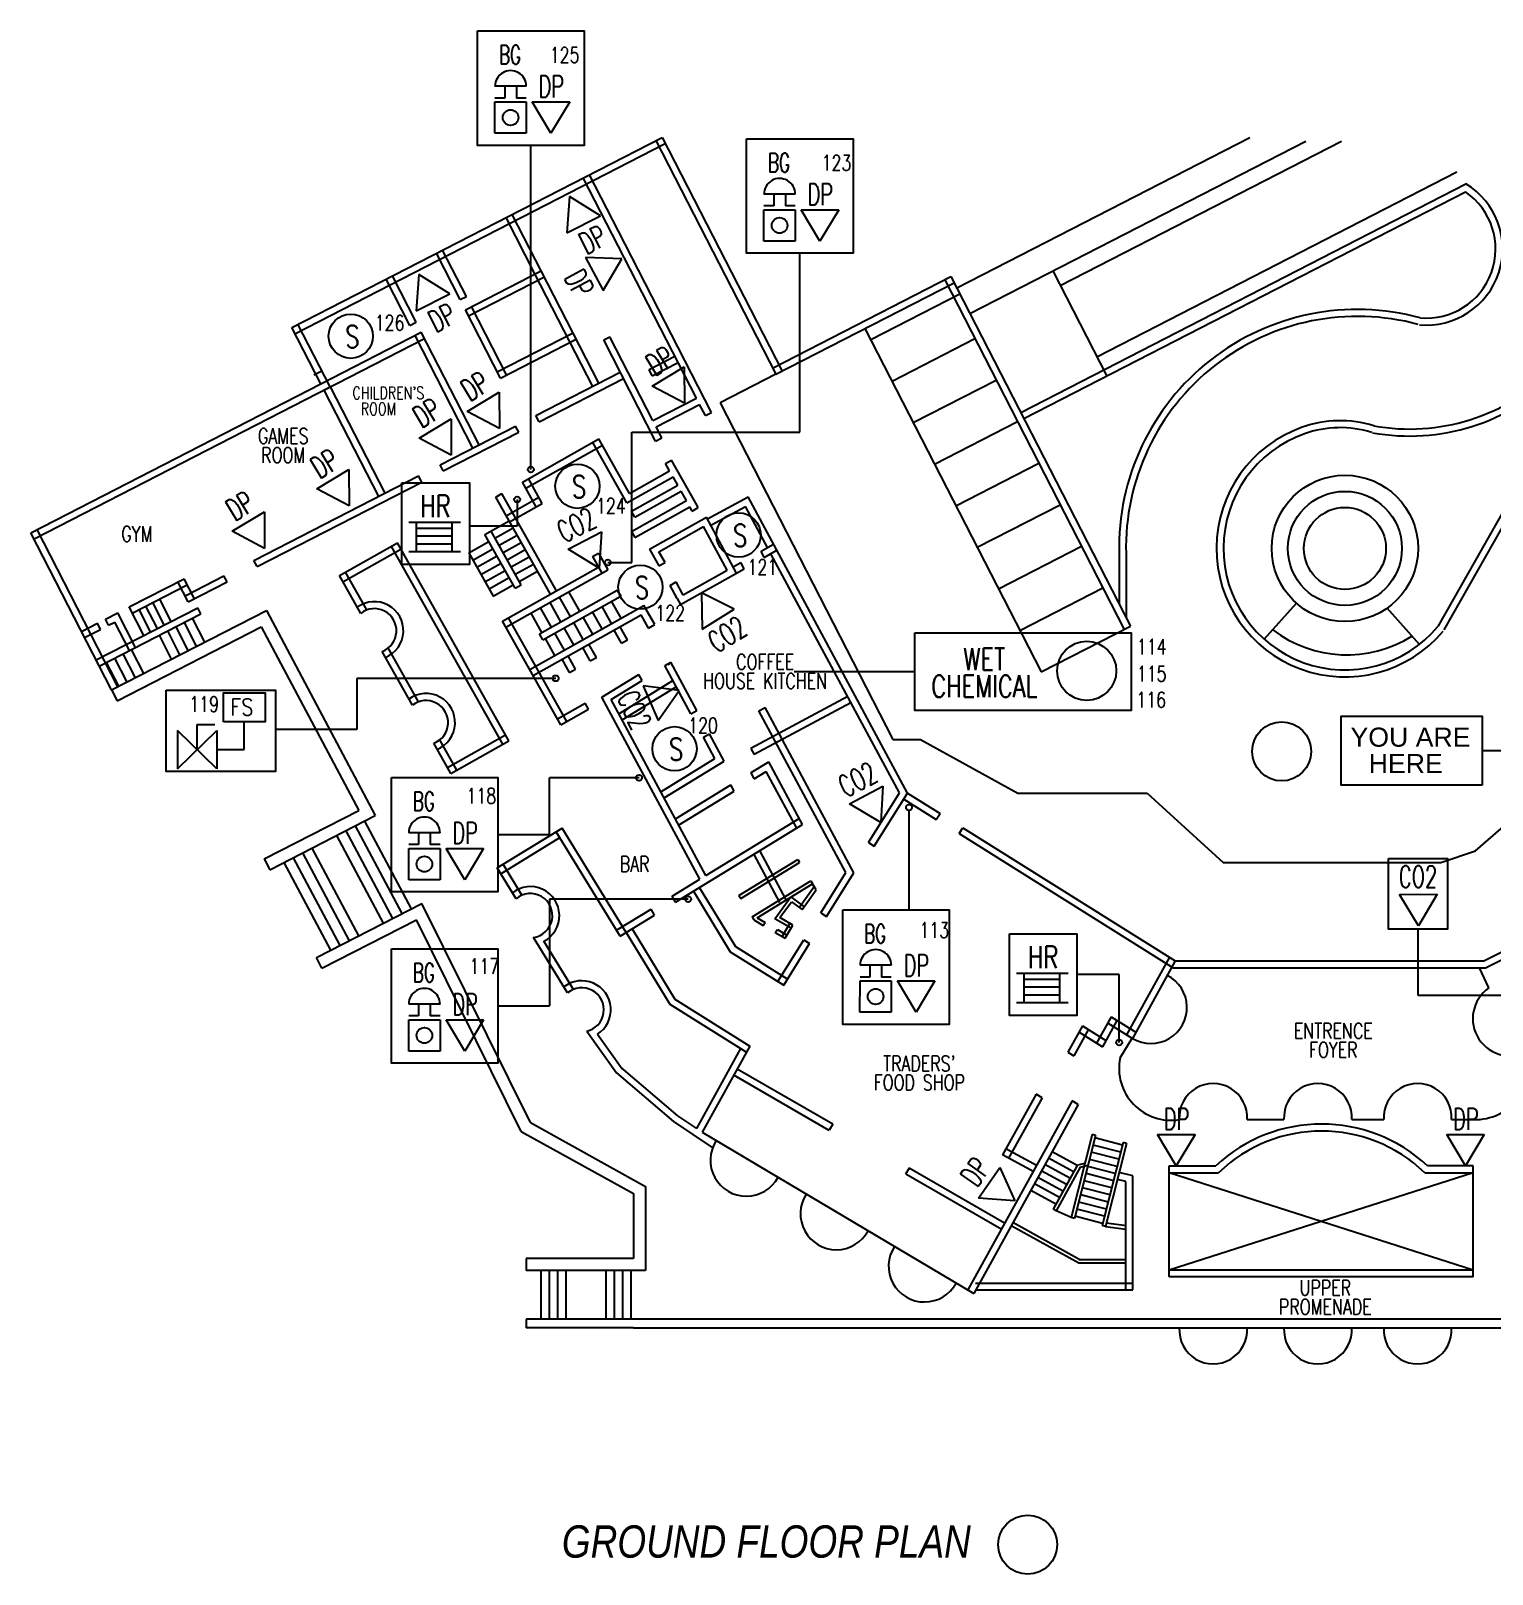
# Model space of a CAD drawing. Extents: x -2888 to 8486, y -2377 to 1555.
# Drawn here: x 6144.9 to 6293.4, y -455.2 to -298.3 of the extents above; entities that cross this region are included whole.
import ezdxf
from ezdxf.enums import TextEntityAlignment as Align

# ---------------------------------------------------------------- set-up
doc = ezdxf.new("R2010")
doc.units = 0
doc.layers.get('0').update_dxf_attribs({"linetype": 'CONTINUOUS'})
for name, color, linetype in [('BUILD', 8, 'CONTINUOUS'), ('FAPOINT', 1, 'CONTINUOUS'), ('FF_GRID_LINE', 8, 'CONTINUOUS'), ('MIMIC_SIZE', 7, 'CONTINUOUS'), ('TEXT', 8, 'CONTINUOUS'), ('Z-VIEWPORT', 7, 'CONTINUOUS')]:
    doc.layers.add(name, color=color, linetype=linetype)
doc.styles.add('ARIAL_NARROW_ITALIC', font='ARIALNI.TTF')
doc.styles.add('BADAI', font='romans.shx', dxfattribs={"width": 0.65})
doc.styles.add('PLOT02__REVB$0$NARROW', font='SIMPLEX', dxfattribs={"width": 0.75})
doc.styles.add('ROMANS', font='ROMANS.SHX', dxfattribs={"width": 0.8})
doc.styles.get("Standard").update_dxf_attribs({"font": 'arial.ttf'})

msp = doc.modelspace()

# ---------------------------------------------------------------- linework, layer by layer
at = {"color": 1}
for p, q in [((6195.23, -303.97), (6192.049, -303.967)), ((6193.043, -303.968), (6193.041, -305.161)), ((6194.236, -303.969), (6194.235, -305.162)), ((6192.044, -308.739), (6192.047, -305.557)), ((6193.041, -305.161), (6192.047, -305.16)), ((6192.047, -305.557), (6195.228, -305.561)), ((6195.229, -305.163), (6194.235, -305.162)), ((6195.228, -305.561), (6195.225, -308.742)), ((6195.841, -305.563), (6199.659, -305.552)), ((6197.746, -308.739), (6195.841, -305.563)), ((6199.659, -305.552), (6197.746, -308.739)), ((6199.63, -315.168), (6199.369, -318.862)), ((6202.778, -317.143), (6199.63, -315.168)), ((6222.565, -314.93), (6219.384, -314.926)), ((6220.378, -314.927), (6220.377, -316.12)), ((6221.571, -314.929), (6221.57, -316.122)), ((6219.379, -319.699), (6219.382, -316.517)), ((6220.377, -316.12), (6219.382, -316.119)), ((6219.382, -316.517), (6222.564, -316.52)), ((6222.564, -316.123), (6221.57, -316.122)), ((6222.564, -316.52), (6222.56, -319.702)), ((6223.176, -316.522), (6226.994, -316.512)), ((6225.082, -319.699), (6223.176, -316.522)), ((6226.994, -316.512), (6225.082, -319.699)), ((6199.369, -318.862), (6202.778, -317.143)), ((6204.94, -321.516), (6201.239, -321.358)), ((6201.239, -321.358), (6203.053, -324.717)), ((6203.053, -324.717), (6204.94, -321.516)), ((6184.318, -323.096), (6184.057, -326.791)), ((6187.466, -325.071), (6184.318, -323.096)), ((6184.057, -326.791), (6187.466, -325.071)), ((6208.03, -334.444), (6211.294, -332.463)), ((6211.294, -332.463), (6211.302, -336.179)), ((6189.227, -337.019), (6192.49, -335.039)), ((6192.49, -335.039), (6192.499, -338.755)), ((6211.302, -336.179), (6208.03, -334.444)), ((6192.499, -338.755), (6189.227, -337.019)), ((6184.334, -339.732), (6187.598, -337.752)), ((6187.598, -337.752), (6187.606, -341.468)), ((6187.606, -341.468), (6184.334, -339.732)), ((6173.951, -344.879), (6177.214, -342.898)), ((6177.214, -342.898), (6177.223, -346.614)), ((6177.223, -346.614), (6173.951, -344.879)), ((6165.352, -349.184), (6168.616, -347.203)), ((6168.616, -347.203), (6168.624, -350.919)), ((6168.624, -350.919), (6165.352, -349.184)), ((6199.483, -350.994), (6202.872, -349.235)), ((6202.872, -349.235), (6202.633, -352.944)), ((6202.633, -352.944), (6199.483, -350.994)), ((6213.045, -355.426), (6213.114, -359.129)), ((6216.356, -357.113), (6213.045, -355.426)), ((6213.114, -359.129), (6216.356, -357.113)), ((6210.777, -365.356), (6207.1, -364.905)), ((6207.1, -364.905), (6208.642, -368.398)), ((6208.642, -368.398), (6210.777, -365.356)), ((6159.8, -373.339), (6163.787, -369.419)), ((6163.787, -373.339), (6159.8, -369.439)), ((6159.8, -369.439), (6159.8, -373.339)), ((6161.789, -368.822), (6163.587, -368.822)), ((6161.789, -371.384), (6161.789, -368.822)), ((6163.787, -369.419), (6163.787, -373.339)), ((6166.577, -371.375), (6166.577, -368.559)), ((6163.787, -371.375), (6166.577, -371.375)), ((6228.095, -376.871), (6231.463, -375.073)), ((6231.463, -375.073), (6231.267, -378.784)), ((6231.267, -378.784), (6228.095, -376.871)), ((6184.285, -381.011), (6183.29, -381.01)), ((6186.473, -379.82), (6183.292, -379.817)), ((6184.286, -379.818), (6184.285, -381.011)), ((6185.479, -379.819), (6185.478, -381.012)), ((6186.472, -381.013), (6185.478, -381.012)), ((6183.287, -384.589), (6183.29, -381.408)), ((6183.29, -381.408), (6186.472, -381.411)), ((6186.472, -381.411), (6186.468, -384.593)), ((6187.084, -381.413), (6190.902, -381.403)), ((6188.989, -384.589), (6187.084, -381.413)), ((6190.902, -381.403), (6188.989, -384.589)), ((6283.986, -386.084), (6287.804, -386.074)), ((6285.892, -389.261), (6283.986, -386.084)), ((6287.804, -386.074), (6285.892, -389.261)), ((6232.331, -393.287), (6229.15, -393.283)), ((6230.144, -393.284), (6230.143, -394.477)), ((6231.337, -393.286), (6231.336, -394.479)), ((6229.145, -398.055), (6229.148, -394.874)), ((6230.143, -394.477), (6229.148, -394.476)), ((6229.148, -394.874), (6232.33, -394.877)), ((6232.33, -394.48), (6231.336, -394.479)), ((6232.33, -394.877), (6232.326, -398.059)), ((6232.942, -394.879), (6236.76, -394.869)), ((6234.848, -398.055), (6232.942, -394.879)), ((6236.76, -394.869), (6234.848, -398.055)), ((6186.473, -397.229), (6183.292, -397.226)), ((6184.286, -397.227), (6184.285, -398.42)), ((6185.479, -397.228), (6185.478, -398.421)), ((6183.287, -401.998), (6183.29, -398.816)), ((6184.285, -398.42), (6183.29, -398.419)), ((6183.29, -398.816), (6186.472, -398.82)), ((6186.472, -398.422), (6185.478, -398.421)), ((6186.472, -398.82), (6186.468, -402.001)), ((6187.084, -398.822), (6190.902, -398.811)), ((6188.989, -401.998), (6187.084, -398.822)), ((6190.902, -398.811), (6188.989, -401.998)), ((6259.375, -410.48), (6263.193, -410.469)), ((6261.28, -413.656), (6259.375, -410.48)), ((6263.193, -410.469), (6261.28, -413.656)), ((6288.774, -410.48), (6292.591, -410.469)), ((6290.679, -413.656), (6288.774, -410.48)), ((6292.591, -410.469), (6290.679, -413.656)), ((6241.173, -416.951), (6243.353, -413.816)), ((6243.353, -413.816), (6244.868, -417.21)), ((6244.868, -417.21), (6241.173, -416.951))]:
    msp.add_line(p, q, dxfattribs=at)
for points in [[(6190.289, -298.338), (6201.115, -298.338), (6201.115, -309.979), (6190.289, -309.979)], [(6217.624, -309.298), (6228.451, -309.298), (6228.451, -320.938), (6217.624, -320.938)], [(6182.593, -344.26), (6189.45, -344.26), (6189.45, -352.544), (6182.593, -352.544)], [(6158.641, -365.326), (6169.756, -365.326), (6169.756, -373.61), (6158.641, -373.61)], [(6164.449, -368.559), (6164.449, -365.612), (6168.704, -365.612), (6168.704, -368.559)], [(6181.532, -374.188), (6192.359, -374.188), (6192.359, -385.829), (6181.532, -385.829)], [(6227.39, -387.654), (6238.217, -387.654), (6238.217, -399.295), (6227.39, -399.295)], [(6244.34, -390.087), (6251.198, -390.087), (6251.198, -398.371), (6244.34, -398.371)], [(6181.532, -391.597), (6192.359, -391.597), (6192.359, -403.238), (6181.532, -403.238)]]:
    msp.add_lwpolyline(points, close=True, dxfattribs=at)
at = {"color": 1, "linetype": 'BYBLOCK'}
msp.add_lwpolyline([(6292.362, -374.988), (6278.055, -374.988), (6278.055, -367.977), (6292.362, -367.977)], close=True, dxfattribs=at)
at = {"color": 1}
for centre in [(6193.636, -307.15), (6220.971, -318.109), (6184.879, -383), (6230.737, -396.466), (6184.879, -400.409)]:
    msp.add_circle(centre, 0.795, dxfattribs=at)
at = {"color": 1, "linetype": 'BYBLOCK'}
for centre, radius in [((6177.395, -329.363), 2.25), ((6195.702, -342.901), 0.299), ((6200.434, -344.609), 2.25), ((6194.305, -345.967), 0.299), ((6216.813, -349.562), 2.25), ((6203.529, -352.354), 0.299), ((6206.828, -354.864), 2.25), ((6252.19, -363.366), 3), ((6198.226, -364.13), 0.299), ((6210.304, -371.287), 2.25), ((6206.691, -374.234), 0.299), ((6234.122, -377.244), 0.299), ((6211.684, -386.562), 0.299), ((6255.479, -401.121), 0.299), ((6246.192, -452.15), 3)]:
    msp.add_circle(centre, radius, dxfattribs=at)
at = {"color": 1}
for centre in [(6193.639, -303.968), (6220.975, -314.928), (6184.882, -379.819), (6230.741, -393.285), (6184.882, -397.227)]:
    msp.add_arc(centre, 1.591, 359.93967, 179.93967, dxfattribs=at)
at = {"layer": 'FAPOINT', "color": 1, "linetype": 'BYBLOCK'}
for p, q in [((6183.308, -348.267), (6188.566, -348.267)), ((6184.091, -351.238), (6184.091, -348.267)), ((6184.091, -348.877), (6187.716, -348.877)), ((6184.091, -349.643), (6187.716, -349.643)), ((6187.716, -351.238), (6187.716, -348.267)), ((6183.308, -351.238), (6188.566, -351.238)), ((6184.091, -350.471), (6187.716, -350.471)), ((6245.055, -394.095), (6250.314, -394.095)), ((6245.838, -397.065), (6245.838, -394.095)), ((6245.838, -394.704), (6249.463, -394.704)), ((6249.463, -397.065), (6249.463, -394.095)), ((6245.838, -395.47), (6249.463, -395.47)), ((6245.838, -396.299), (6249.463, -396.299)), ((6245.055, -397.065), (6250.314, -397.065))]:
    msp.add_line(p, q, dxfattribs=at)
at = {"layer": 'FF_GRID_LINE', "color": 1}
for p, q in [((6195.225, -308.742), (6192.044, -308.739)), ((6222.56, -319.702), (6219.379, -319.699)), ((6186.468, -384.593), (6183.287, -384.589)), ((6232.326, -398.059), (6229.145, -398.055)), ((6186.468, -402.001), (6183.287, -401.998))]:
    msp.add_line(p, q, dxfattribs=at)
at = {"layer": 'MIMIC_SIZE', "color": 0}
for p, q in [((6171.406, -328.48), (6209.036, -309.166)), ((6171.729, -329.11), (6209.359, -309.795)), ((6208.406, -309.489), (6220.592, -333.23)), ((6209.036, -309.166), (6221.222, -332.907)), ((6238.985, -324.448), (6268.746, -309.172)), ((6240.323, -327.055), (6274.461, -309.533)), ((6249.502, -324.208), (6278.094, -309.533)), ((6203.972, -319.005), (6201.031, -313.275)), ((6204.602, -318.682), (6201.66, -312.951)), ((6253.218, -331.448), (6289.799, -312.672)), ((6245.483, -337.108), (6290.721, -313.889)), ((6245.806, -337.738), (6290.682, -314.705)), ((6311.874, -316.435), (6287.873, -358.868)), ((6196.116, -323.037), (6193.175, -317.306)), ((6196.746, -322.714), (6193.805, -316.983)), ((6312.49, -316.784), (6288.489, -359.216)), ((6212.521, -335.662), (6203.972, -319.005)), ((6214.061, -337.112), (6204.602, -318.682)), ((6188.519, -325.648), (6186.101, -320.937)), ((6189.149, -325.325), (6186.731, -320.614)), ((6189.042, -326.668), (6196.746, -322.714)), ((6202.615, -334.148), (6196.746, -322.714)), ((6248.745, -322.732), (6254.228, -333.415)), ((6183.411, -328.27), (6180.993, -323.559)), ((6184.041, -327.947), (6181.623, -323.236)), ((6189.365, -327.298), (6197.069, -323.343)), ((6201.986, -334.471), (6196.116, -323.037)), ((6220.269, -332.601), (6238.394, -323.297)), ((6220.592, -333.23), (6238.717, -323.927)), ((6237.764, -323.621), (6256.002, -359.154)), ((6238.394, -323.297), (6256.632, -358.83)), ((6188.519, -325.648), (6189.149, -325.325)), ((6230.232, -329.703), (6239.294, -325.052)), ((6192.61, -333.619), (6189.042, -326.668)), ((6193.24, -333.296), (6189.672, -326.345)), ((6174.347, -334.21), (6171.406, -328.48)), ((6175.3, -334.517), (6172.036, -328.157)), ((6174.347, -334.21), (6184.564, -328.966)), ((6183.411, -328.27), (6184.041, -327.947)), ((6189.803, -340.724), (6183.934, -329.29)), ((6190.433, -340.401), (6184.564, -328.966)), ((6192.287, -332.99), (6199.991, -329.036)), ((6229.655, -328.579), (6247.569, -363.482)), ((6174.671, -334.84), (6184.887, -329.596)), ((6192.61, -333.619), (6200.314, -329.665)), ((6203.099, -329.746), (6203.728, -329.423)), ((6208.377, -340.03), (6203.099, -329.746)), ((6208.097, -337.933), (6203.728, -329.423)), ((6232.399, -333.925), (6240.832, -329.597)), ((6207.709, -332.747), (6210.334, -331.4)), ((6208.032, -333.377), (6210.657, -332.029)), ((6173.657, -333.277), (6174.454, -332.868)), ((6196.211, -337.435), (6204.786, -333.034)), ((6196.534, -338.065), (6205.11, -333.664)), ((6208.032, -333.377), (6207.709, -332.747)), ((6220.592, -333.23), (6214.927, -336.138)), ((6234.566, -338.148), (6242.999, -333.819)), ((6144.89, -349.33), (6174.347, -334.21)), ((6145.213, -349.96), (6175.3, -334.517)), ((6174.671, -334.84), (6180.216, -345.645)), ((6175.3, -334.517), (6180.846, -345.322)), ((6208.097, -337.933), (6212.521, -335.662)), ((6208.42, -338.563), (6212.845, -336.292)), ((6213.432, -337.435), (6212.845, -336.292)), ((6213.432, -337.435), (6214.061, -337.112)), ((6214.927, -336.138), (6232.484, -370.342)), ((6186.482, -342.429), (6194.144, -338.496)), ((6194.467, -339.126), (6194.144, -338.496)), ((6196.534, -338.065), (6196.211, -337.435)), ((6209.007, -339.706), (6208.42, -338.563)), ((6236.733, -342.37), (6245.166, -338.042)), ((6186.805, -343.059), (6194.467, -339.126)), ((6194.835, -344.186), (6202.621, -339.808)), ((6205.458, -346.298), (6202.004, -340.155)), ((6205.728, -345.334), (6202.621, -339.808)), ((6208.377, -340.03), (6209.007, -339.706)), ((6195.182, -344.803), (6202.968, -340.425)), ((6186.805, -343.059), (6186.482, -342.429)), ((6205.728, -345.334), (6209.802, -343.044)), ((6209.379, -342.291), (6209.996, -341.944)), ((6209.802, -343.044), (6209.379, -342.291)), ((6212.47, -346.345), (6209.996, -341.944)), ((6238.901, -346.593), (6247.334, -342.264)), ((6167.562, -352.14), (6184.297, -343.551)), ((6167.885, -352.77), (6184.62, -344.18)), ((6184.62, -344.18), (6184.297, -343.551)), ((6196.247, -346.698), (6194.835, -344.186)), ((6196.864, -346.351), (6195.452, -343.839)), ((6205.458, -346.298), (6210.149, -343.661)), ((6205.932, -347.142), (6210.624, -344.504)), ((6210.624, -344.504), (6210.149, -343.661)), ((6192.126, -345.709), (6192.743, -345.362)), ((6197.681, -355.588), (6192.126, -345.709)), ((6198.298, -355.241), (6192.743, -345.362)), ((6193.192, -347.604), (6196.517, -345.734)), ((6193.538, -348.221), (6196.864, -346.351)), ((6205.932, -349.208), (6211.506, -346.074)), ((6206.279, -347.759), (6210.97, -345.121)), ((6211.506, -346.074), (6210.97, -345.121)), ((6212.716, -346.782), (6212.47, -346.345)), ((6213.643, -347.928), (6217.789, -345.698)), ((6233.977, -375.79), (6217.789, -345.698)), ((6241.068, -350.815), (6249.501, -346.486)), ((6206.279, -347.759), (6205.932, -347.142)), ((6206.279, -349.825), (6211.853, -346.691)), ((6207.752, -350.993), (6213.541, -347.739)), ((6212.099, -347.129), (6211.853, -346.691)), ((6212.099, -347.129), (6212.716, -346.782)), ((6216.601, -353.426), (6213.541, -347.739)), ((6213.978, -348.551), (6217.501, -346.657)), ((6219.752, -350.843), (6217.501, -346.657)), ((6153.091, -365.309), (6144.89, -349.33)), ((6153.721, -364.986), (6145.519, -349.007)), ((6191.032, -349.507), (6193.486, -348.127)), ((6194.097, -354.96), (6191.032, -349.507)), ((6194.714, -354.613), (6191.649, -349.16)), ((6192.053, -349.88), (6193.891, -348.847)), ((6192.465, -350.613), (6194.303, -349.58)), ((6205.932, -349.208), (6206.279, -349.825)), ((6208.716, -351.263), (6213.259, -348.709)), ((6215.648, -353.15), (6213.259, -348.709)), ((6176.253, -353.693), (6182.153, -350.376)), ((6176.599, -354.31), (6182.5, -350.992)), ((6192.843, -370.833), (6181.536, -350.722)), ((6193.46, -370.486), (6182.153, -350.376)), ((6189.386, -351.38), (6191.436, -350.227)), ((6189.798, -352.113), (6191.848, -350.96)), ((6192.877, -351.346), (6194.715, -350.313)), ((6193.289, -352.078), (6195.127, -351.046)), ((6207.752, -350.993), (6208.099, -351.61)), ((6219.089, -351.215), (6220.37, -350.496)), ((6219.425, -351.839), (6219.089, -351.215)), ((6219.425, -351.839), (6220.705, -351.119)), ((6243.235, -355.037), (6251.668, -350.709)), ((6167.885, -352.77), (6167.562, -352.14)), ((6189.386, -351.38), (6191.858, -355.777)), ((6190.21, -352.845), (6192.26, -351.692)), ((6190.622, -353.578), (6192.672, -352.425)), ((6193.701, -352.811), (6195.539, -351.778)), ((6194.113, -353.544), (6195.951, -352.511)), ((6201.965, -351.757), (6202.582, -351.41)), ((6201.965, -351.757), (6202.92, -353.455)), ((6202.582, -351.41), (6203.537, -353.108)), ((6208.099, -351.61), (6208.716, -352.707)), ((6209.333, -352.36), (6208.716, -351.263)), ((6208.716, -352.707), (6209.333, -352.36)), ((6216.254, -352.809), (6217.032, -352.372)), ((6217.367, -352.996), (6217.032, -352.372)), ((6233.159, -375.763), (6220.088, -351.466)), ((6255.474, -351.445), (6255.474, -356.574)), ((6256.182, -351.428), (6256.182, -357.953)), ((6154.875, -356.867), (6160.459, -354.001)), ((6160.878, -356.366), (6159.829, -354.324)), ((6161.507, -356.043), (6160.459, -354.001)), ((6160.555, -355.737), (6164.512, -353.706)), ((6160.878, -356.366), (6164.835, -354.335)), ((6164.835, -354.335), (6164.512, -353.706)), ((6178.407, -357.525), (6176.253, -353.693)), ((6179.025, -357.179), (6176.87, -353.346)), ((6191.034, -354.311), (6193.084, -353.158)), ((6191.446, -355.044), (6193.496, -353.891)), ((6192.826, -358.318), (6202.573, -352.838)), ((6193.173, -358.935), (6203.537, -353.108)), ((6194.525, -354.277), (6196.363, -353.244)), ((6209.858, -354.681), (6210.475, -354.334)), ((6211.193, -355.67), (6210.475, -354.334)), ((6210.917, -356.622), (6216.601, -353.426)), ((6211.187, -355.658), (6215.648, -353.15)), ((6216.601, -353.426), (6217.367, -352.996)), ((6155.198, -357.496), (6160.782, -354.63)), ((6191.858, -355.777), (6193.908, -354.624)), ((6194.097, -354.96), (6194.714, -354.613)), ((6196.577, -359.607), (6204.482, -355.163)), ((6196.923, -360.224), (6204.829, -355.779)), ((6199.712, -357.844), (6198.608, -355.879)), ((6200.673, -357.304), (6199.568, -355.339)), ((6204.482, -355.163), (6204.829, -355.779)), ((6210.57, -356.005), (6209.858, -354.681)), ((6245.402, -359.26), (6253.835, -354.931)), ((6151.522, -362.252), (6161.847, -356.953)), ((6152.469, -358.102), (6153.714, -357.463)), ((6153.091, -365.309), (6168.821, -357.235)), ((6155.526, -360.993), (6153.714, -357.463)), ((6156.364, -359.767), (6154.875, -356.867)), ((6157.059, -359.41), (6155.894, -357.14)), ((6157.754, -359.054), (6156.589, -356.783)), ((6158.449, -358.697), (6157.284, -356.426)), ((6159.145, -358.34), (6157.979, -356.069)), ((6162.171, -357.582), (6161.847, -356.953)), ((6168.821, -357.235), (6179.887, -378.076)), ((6195.59, -363.234), (6207.183, -356.716)), ((6196.83, -359.464), (6195.726, -357.499)), ((6197.791, -358.924), (6196.686, -356.959)), ((6198.752, -358.384), (6197.647, -356.419)), ((6202.946, -359.098), (6201.98, -357.381)), ((6203.907, -358.558), (6202.941, -356.841)), ((6204.867, -358.018), (6203.902, -356.301)), ((6208.281, -358.668), (6207.183, -356.716)), ((6210.57, -356.005), (6210.917, -356.622)), ((6270.232, -360.164), (6273.488, -356.492)), ((6285.989, -360.68), (6282.734, -357.008)), ((6150.033, -359.352), (6151.654, -358.52)), ((6151.978, -359.15), (6151.654, -358.52)), ((6151.845, -362.882), (6162.171, -357.582)), ((6152.792, -358.732), (6152.469, -358.102)), ((6152.792, -358.732), (6153.408, -358.415)), ((6154.897, -361.316), (6153.408, -358.415)), ((6153.657, -366.411), (6168.3, -358.895)), ((6160.888, -361.308), (6159.642, -358.88)), ((6161.733, -360.874), (6160.487, -358.447)), ((6162.578, -360.44), (6161.332, -358.013)), ((6168.3, -358.895), (6178.204, -377.547)), ((6198.748, -368.851), (6192.826, -358.318)), ((6199.365, -368.504), (6193.443, -357.971)), ((6195.937, -363.851), (6206.913, -357.68)), ((6200.064, -360.718), (6199.098, -359.001)), ((6201.025, -360.178), (6200.059, -358.461)), ((6201.985, -359.638), (6201.02, -357.921)), ((6205.521, -360.219), (6204.771, -358.884)), ((6207.664, -359.014), (6206.913, -357.68)), ((6207.664, -359.014), (6208.281, -358.668)), ((6247.569, -363.482), (6256.632, -358.83)), ((6150.357, -359.982), (6151.978, -359.15)), ((6159.197, -362.175), (6157.951, -359.748)), ((6160.042, -361.741), (6158.796, -359.314)), ((6196.923, -360.224), (6196.577, -359.607)), ((6198.143, -361.799), (6197.177, -360.081)), ((6199.103, -361.258), (6198.138, -359.541)), ((6202.357, -361.998), (6201.607, -360.663)), ((6204.904, -360.566), (6204.154, -359.231)), ((6204.904, -360.566), (6205.521, -360.219)), ((6154.663, -364.502), (6153.417, -362.075)), ((6155.508, -364.068), (6154.263, -361.641)), ((6156.354, -363.635), (6155.108, -361.207)), ((6183.657, -366.862), (6180.579, -361.388)), ((6184.274, -366.517), (6181.195, -361.04)), ((6197.908, -361.975), (6197.889, -361.941)), ((6199.633, -363.529), (6198.883, -362.194)), ((6200.25, -363.182), (6199.5, -361.847)), ((6201.74, -362.345), (6200.99, -361.01)), ((6201.74, -362.345), (6202.357, -361.998)), ((6153.818, -364.936), (6152.572, -362.509)), ((6199.633, -363.529), (6200.25, -363.182)), ((6202.919, -366.029), (6206.668, -363.734)), ((6207.004, -364.358), (6206.668, -363.734)), ((6209.314, -362.823), (6209.937, -362.487)), ((6211.953, -367.728), (6209.314, -362.823)), ((6209.785, -362.788), (6209.691, -362.62)), ((6212.576, -367.393), (6209.937, -362.487)), ((6153.091, -365.309), (6153.657, -366.411)), ((6203.859, -366.283), (6207.004, -364.358)), ((6204.213, -365.299), (6204.187, -365.253)), ((6204.639, -367.732), (6210.143, -364.363)), ((6204.975, -368.356), (6210.479, -364.988)), ((6198.401, -368.234), (6201.204, -366.658)), ((6201.551, -367.275), (6201.204, -366.658)), ((6212.876, -384.538), (6202.919, -366.029)), ((6203.596, -365.646), (6203.583, -365.622)), ((6213.481, -384.168), (6203.859, -366.283)), ((6227.898, -365.985), (6218.048, -371.254)), ((6228.232, -366.609), (6218.382, -371.878)), ((6198.748, -368.851), (6201.551, -367.275)), ((6211.953, -367.728), (6212.576, -367.393)), ((6218.874, -367.438), (6219.498, -367.102)), ((6227.715, -383.871), (6218.874, -367.438)), ((6228.533, -383.898), (6219.498, -367.102)), ((6187.212, -373.187), (6193.113, -369.869)), ((6213.234, -370.109), (6213.858, -369.774)), ((6215.345, -372.539), (6213.858, -369.774)), ((6187.559, -373.804), (6185.829, -370.725)), ((6188.176, -373.457), (6186.445, -370.377)), ((6187.559, -373.804), (6193.46, -370.486)), ((6214.405, -372.285), (6213.234, -370.109)), ((6218.048, -371.254), (6218.382, -371.878)), ((6232.484, -370.342), (6235.288, -370.342)), ((6235.288, -370.342), (6245.178, -375.803)), ((6208.9, -375.653), (6214.405, -372.285)), ((6209.236, -376.278), (6215.345, -372.539)), ((6218.072, -373.704), (6219.882, -372.597)), ((6223.316, -378.979), (6219.882, -372.597)), ((6218.408, -374.329), (6218.072, -373.704)), ((6218.408, -374.329), (6219.614, -373.591)), ((6222.711, -379.349), (6219.614, -373.591)), ((6210.383, -378.41), (6216.024, -374.958)), ((6210.719, -379.034), (6216.359, -375.582)), ((6216.359, -375.582), (6216.024, -374.958)), ((6229.997, -380.811), (6233.159, -375.763)), ((6230.597, -381.187), (6233.977, -375.79)), ((6233.977, -375.79), (6237.278, -377.858)), ((6245.178, -375.803), (6258.322, -375.803)), ((6258.322, -375.803), (6266.065, -382.826)), ((6168.607, -382.473), (6178.204, -377.547)), ((6233.601, -376.39), (6236.903, -378.457)), ((6236.903, -378.457), (6237.278, -377.858)), ((6291.702, -381.656), (6296.842, -377.169)), ((6169.173, -383.575), (6179.887, -378.076)), ((6177.844, -379.124), (6182.578, -388.039)), ((6178.789, -378.639), (6183.522, -387.555)), ((6192.267, -383.384), (6198.877, -379.339)), ((6205.375, -389.958), (6198.877, -379.339)), ((6210.414, -386.875), (6223.316, -378.979)), ((6213.481, -384.168), (6222.98, -378.355)), ((6239.217, -379.907), (6239.593, -379.307)), ((6239.593, -379.307), (6261.19, -392.835)), ((6175.956, -380.093), (6180.69, -389.009)), ((6176.9, -379.608), (6181.634, -388.524)), ((6192.636, -383.988), (6198.651, -380.307)), ((6204.772, -390.328), (6198.273, -379.708)), ((6229.997, -380.811), (6230.597, -381.187)), ((6239.217, -379.907), (6260.987, -393.543)), ((6168.607, -382.473), (6169.173, -383.575)), ((6171.546, -382.357), (6176.28, -391.272)), ((6172.49, -381.872), (6177.224, -390.788)), ((6173.434, -381.387), (6178.168, -390.303)), ((6216.844, -386.195), (6222.818, -382.54)), ((6218.352, -382.017), (6220.965, -386.906)), ((6218.976, -381.683), (6221.59, -386.573)), ((6222.818, -382.54), (6223.003, -382.842)), ((6288.188, -382.826), (6291.702, -381.656)), ((6170.602, -382.841), (6175.336, -391.757)), ((6194.192, -386.53), (6192.267, -383.384)), ((6194.797, -386.162), (6192.871, -383.014)), ((6217.029, -386.497), (6223.003, -382.842)), ((6225.153, -387.961), (6227.715, -383.871)), ((6225.753, -388.337), (6228.533, -383.898)), ((6266.065, -382.826), (6288.188, -382.826)), ((6210.044, -386.271), (6212.876, -384.538)), ((6212.822, -385.401), (6216.487, -391.39)), ((6218.176, -388.371), (6224.15, -384.716)), ((6218.703, -388.464), (6224.334, -385.018)), ((6222.966, -387.409), (6224.492, -385.276)), ((6223.254, -387.615), (6224.693, -385.604)), ((6224.15, -384.716), (6224.334, -385.018)), ((6224.693, -385.604), (6224.334, -385.018)), ((6173.907, -392.49), (6184.621, -386.991)), ((6195.668, -409.271), (6184.621, -386.991)), ((6210.414, -386.875), (6210.044, -386.271)), ((6212.219, -385.77), (6215.97, -391.901)), ((6216.844, -386.195), (6217.029, -386.497)), ((6220.479, -388.551), (6222.107, -386.334)), ((6220.997, -388.444), (6222.183, -386.829)), ((6222.107, -386.334), (6223.463, -387.33)), ((6222.183, -386.829), (6223.254, -387.615)), ((6174.472, -393.592), (6184.069, -388.667)), ((6194.729, -410.167), (6184.069, -388.667)), ((6204.402, -389.724), (6207.91, -387.577)), ((6204.772, -390.328), (6208.28, -388.181)), ((6208.28, -388.181), (6207.91, -387.577)), ((6218.176, -388.371), (6218.361, -388.673)), ((6218.361, -388.673), (6219.312, -389.231)), ((6218.703, -388.464), (6219.523, -388.944)), ((6222.136, -389.522), (6220.479, -388.551)), ((6222.315, -389.217), (6220.997, -388.444)), ((6225.153, -387.961), (6225.753, -388.337)), ((6292.529, -392.835), (6301.432, -388.367)), ((6199.415, -396.1), (6195.963, -390.458)), ((6205.375, -389.958), (6209.829, -397.236)), ((6205.979, -389.589), (6210.346, -396.725)), ((6219.312, -389.231), (6219.523, -388.944)), ((6220.539, -389.95), (6220.75, -389.663)), ((6220.539, -389.95), (6221.542, -390.537)), ((6220.75, -389.663), (6221.721, -390.232)), ((6221.237, -390.358), (6222.01, -389.038)), ((6221.542, -390.537), (6222.315, -389.217)), ((6292.696, -393.543), (6301.75, -389)), ((6200.02, -395.732), (6197.029, -390.845)), ((6215.97, -391.901), (6221.393, -395.298)), ((6216.487, -391.39), (6221.736, -394.677)), ((6220.793, -394.922), (6223.43, -390.712)), ((6221.393, -395.298), (6224.03, -391.088)), ((6223.43, -390.712), (6224.03, -391.088)), ((6174.472, -393.592), (6173.907, -392.49)), ((6260.59, -392.459), (6256.23, -400.337)), ((6261.19, -392.835), (6256.831, -400.713)), ((6260.987, -393.543), (6292.696, -393.543)), ((6261.19, -392.835), (6292.529, -392.835)), ((6293.066, -395.581), (6292.094, -393.543)), ((6210.346, -396.725), (6217.963, -401.496)), ((6209.829, -397.236), (6217.62, -402.116)), ((6251.747, -399.454), (6250.27, -402.124)), ((6252.348, -399.83), (6250.87, -402.5)), ((6251.747, -399.454), (6254.121, -400.941)), ((6254.655, -398.515), (6253.178, -401.185)), ((6255.256, -398.892), (6253.778, -401.561)), ((6254.312, -399.135), (6256.831, -400.713)), ((6254.655, -398.515), (6257.174, -400.093)), ((6201.371, -399.994), (6204.387, -404.224)), ((6202.456, -400.296), (6204.963, -403.813)), ((6251.404, -400.074), (6253.778, -401.561)), ((6255.571, -402.698), (6256.818, -400.706)), ((6217.019, -401.74), (6212.525, -409.863)), ((6217.963, -401.496), (6213.115, -410.258)), ((6250.27, -402.124), (6250.87, -402.5)), ((6204.387, -404.224), (6210.19, -409.149)), ((6204.845, -403.685), (6210.617, -408.584)), ((6226.029, -410.056), (6216.32, -404.466)), ((6226.372, -409.436), (6216.663, -403.846)), ((6250.713, -407.074), (6240.093, -426.266)), ((6251.326, -407.427), (6240.702, -426.627)), ((6247.043, -406.384), (6243.632, -412.547)), ((6247.656, -406.737), (6244.254, -412.887)), ((6247.656, -406.737), (6247.043, -406.384)), ((6251.326, -407.427), (6250.713, -407.074)), ((6195.668, -409.271), (6207.363, -415.755)), ((6210.19, -409.149), (6214.133, -411.793)), ((6210.617, -408.584), (6212.525, -409.863)), ((6268.487, -408.965), (6272.231, -408.965)), ((6279.122, -408.965), (6282.378, -408.965)), ((6289.269, -408.965), (6291.862, -408.965)), ((6194.729, -410.167), (6206.125, -416.484)), ((6213.115, -410.258), (6240.702, -426.627)), ((6226.372, -409.436), (6226.019, -410.05)), ((6252.746, -410.488), (6250.592, -418.925)), ((6253.089, -410.575), (6250.935, -419.012)), ((6253.089, -410.575), (6252.746, -410.488)), ((6255.83, -411.55), (6253.023, -410.834)), ((6247.136, -413.654), (6243.972, -411.926)), ((6251.215, -413.613), (6248.671, -412.225)), ((6255.461, -412.998), (6252.653, -412.282)), ((6255.646, -412.274), (6252.838, -411.558)), ((6255.896, -411.292), (6253.743, -419.729)), ((6256.239, -411.379), (6254.086, -419.816)), ((6256.239, -411.379), (6255.896, -411.292)), ((6234.131, -413.903), (6233.778, -414.517)), ((6243.84, -419.494), (6234.131, -413.903)), ((6246.797, -414.275), (6243.632, -412.547)), ((6250.474, -414.912), (6247.931, -413.523)), ((6250.857, -414.269), (6248.313, -412.88)), ((6251.215, -413.613), (6248.778, -418.077)), ((6251.525, -413.783), (6249.088, -418.246)), ((6251.185, -413.597), (6252.001, -413.406)), ((6251.525, -413.783), (6252.341, -413.592)), ((6255.091, -414.446), (6252.284, -413.73)), ((6255.276, -413.722), (6252.468, -413.006)), ((6260.569, -424.956), (6260.569, -413.656)), ((6260.569, -413.656), (6265.298, -413.656)), ((6291.466, -413.656), (6286.815, -413.656)), ((6291.466, -424.956), (6291.466, -413.656)), ((6243.497, -420.113), (6233.788, -414.523)), ((6249.413, -416.886), (6246.87, -415.498)), ((6249.771, -416.231), (6247.228, -414.842)), ((6250.116, -415.567), (6247.573, -414.179)), ((6254.751, -415.894), (6251.943, -415.178)), ((6254.935, -415.17), (6252.127, -414.454)), ((6256.174, -415.249), (6255.306, -415.036)), ((6256.882, -414.694), (6255.481, -414.35)), ((6256.174, -426.276), (6256.174, -415.249)), ((6256.882, -426.276), (6256.882, -414.694)), ((6260.569, -414.364), (6265.581, -414.364)), ((6291.466, -414.364), (6260.569, -424.249)), ((6291.466, -424.249), (6260.569, -414.364)), ((6286.533, -414.364), (6291.466, -414.364)), ((6206.125, -416.484), (6206.125, -423.066)), ((6207.363, -415.755), (6207.363, -424.305)), ((6249.055, -417.542), (6246.512, -416.153)), ((6254.381, -417.342), (6251.573, -416.626)), ((6254.566, -416.618), (6251.758, -415.902)), ((6249.088, -418.246), (6248.778, -418.077)), ((6250.592, -418.925), (6249.088, -418.246)), ((6253.984, -418.783), (6251.177, -418.067)), ((6254.196, -418.066), (6251.388, -417.35)), ((6251.396, -423.557), (6244.509, -419.746)), ((6251.568, -423.247), (6244.681, -419.436)), ((6250.935, -419.012), (6250.592, -418.925)), ((6253.8, -419.507), (6250.992, -418.791)), ((6254.086, -419.816), (6253.743, -419.729)), ((6254.086, -419.816), (6256.174, -420.083)), ((6254.174, -419.471), (6256.219, -419.732)), ((6206.125, -423.066), (6195.209, -423.066)), ((6195.209, -423.066), (6195.209, -424.305)), ((6256.174, -423.203), (6251.396, -423.203)), ((6207.363, -424.305), (6195.209, -424.305)), ((6196.718, -424.305), (6196.718, -429.241)), ((6197.564, -424.305), (6197.564, -429.241)), ((6198.41, -424.305), (6198.41, -429.241)), ((6199.255, -424.305), (6199.255, -429.241)), ((6203.33, -424.305), (6203.33, -429.241)), ((6204.175, -424.305), (6204.175, -429.241)), ((6205.021, -424.305), (6205.021, -429.241)), ((6205.866, -424.305), (6205.866, -429.241)), ((6256.174, -423.557), (6251.396, -423.557)), ((6291.466, -424.249), (6260.569, -424.249)), ((6291.466, -424.956), (6260.569, -424.956)), ((6240.896, -425.568), (6256.882, -425.568)), ((6240.896, -426.276), (6256.882, -426.276)), ((6348.705, -429.241), (6195.209, -429.241)), ((6195.209, -429.241), (6195.209, -430.125)), ((6206.125, -430.125), (6195.209, -430.125)), ((6206.125, -430.125), (6359.362, -430.125))]:
    msp.add_line(p, q, dxfattribs=at)
at = {"layer": 'MIMIC_SIZE', "color": 1}
for p, q in [((6195.702, -342.901), (6195.702, -309.979)), ((6223.037, -339.126), (6223.037, -320.938)), ((6205.947, -352.354), (6205.947, -339.126)), ((6205.947, -339.126), (6223.037, -339.126)), ((6194.305, -345.967), (6194.305, -348.657)), ((6194.305, -348.657), (6189.45, -348.657)), ((6203.529, -352.354), (6205.947, -352.354)), ((6222.467, -363.442), (6234.714, -363.442)), ((6198.226, -364.13), (6178.015, -364.13)), ((6178.015, -364.13), (6178.015, -369.336)), ((6178.015, -369.336), (6169.756, -369.336)), ((6301.772, -371.482), (6292.362, -371.482)), ((6206.691, -374.234), (6197.584, -374.234)), ((6197.584, -380.009), (6197.584, -374.234)), ((6234.122, -377.543), (6234.122, -387.654)), ((6192.359, -380.009), (6197.584, -380.009)), ((6211.684, -386.562), (6197.584, -386.562)), ((6197.584, -386.562), (6197.584, -397.417)), ((6285.857, -396.345), (6285.857, -389.601)), ((6255.479, -394.229), (6251.198, -394.229)), ((6255.479, -401.121), (6255.479, -394.229)), ((6301.219, -396.345), (6285.857, -396.345)), ((6192.359, -397.417), (6197.584, -397.417))]:
    msp.add_line(p, q, dxfattribs=at)
at = {"layer": 'MIMIC_SIZE', "color": 0}
msp.add_lwpolyline([(6234.714, -359.502), (6256.696, -359.502), (6256.696, -367.382), (6234.714, -367.382)], close=True, dxfattribs=at)
at = {"layer": 'MIMIC_SIZE', "color": 1}
msp.add_lwpolyline([(6282.852, -382.436), (6288.862, -382.436), (6288.862, -389.601), (6282.852, -389.601)], close=True, dxfattribs=at)
at = {"layer": 'MIMIC_SIZE', "color": 0}
for radius in [7.438, 5.797, 4.166]:
    msp.add_circle((6278.422, -350.926), radius, dxfattribs=at)
for centre, radius, start, end in [((6285.006, -318.366), 21.138, 259.74293, 10.4957), ((6285.006, -318.366), 20.43, 259.74293, 10.4957), ((6286.716, -320.501), 7.731, 264.68505, 58.79492), ((6286.716, -320.501), 7.023, 264.68505, 55.62175), ((6279.697, -350.871), 24.229, 74.76022, 181.35659), ((6279.697, -350.871), 23.522, 74.76022, 181.35659), ((6278.422, -350.926), 13.053, 109.47622, 319.96233), ((6277.943, -349.437), 11.49, 72.65734, 109.70398), ((6277.943, -349.437), 10.782, 72.65734, 109.70398), ((6278.422, -350.926), 12.345, 109.47622, 319.96233), ((6179.798, -359.285), 2.951, 292.54405, 126.14675), ((6179.798, -359.285), 2.243, 290.38247, 128.30833), ((6278.627, -349.399), 12.345, 232.43395, 302.35549), ((6185.047, -368.623), 2.951, 292.54405, 126.14675), ((6185.047, -368.623), 2.243, 290.38247, 128.30833), ((6195.647, -388.238), 2.951, 297.92803, 128.26612), ((6195.647, -388.238), 2.243, 278.0934, 130.4277), ((6200.87, -397.808), 2.951, 302.50603, 128.26612), ((6258.711, -397.57), 3.662, 239.12448, 62.95893), ((6200.87, -397.808), 2.243, 282.90865, 130.4277), ((6295.205, -398.704), 3.785, 124.40851, 302.5078), ((6260.756, -403.743), 5.29, 168.6103, 279.12603), ((6291.58, -403.171), 5.801, 272.786, 12.69802), ((6265.041, -408.753), 3.452, 356.48381, 183.51619), ((6275.676, -408.753), 3.452, 356.48381, 183.51619), ((6285.823, -408.753), 3.452, 356.48381, 183.51619), ((6276.057, -425.211), 15.788, 47.04457, 132.95543), ((6276.057, -425.211), 15.08, 45.99668, 134.00332), ((6217.597, -413.104), 3.651, 146.80334, 331.83157), ((6226.747, -418.533), 3.651, 146.80334, 331.83157), ((6235.702, -423.847), 3.651, 146.80334, 331.83157), ((6265.041, -430.337), 3.452, 176.48381, 3.51619), ((6275.676, -430.337), 3.452, 176.48381, 3.51619), ((6285.823, -430.337), 3.452, 176.48381, 3.51619)]:
    msp.add_arc(centre, radius, start, end, dxfattribs=at)
at = {"layer": 'Z-VIEWPORT', "color": 3, "linetype": 'BYBLOCK'}
msp.add_circle((6272, -371.554, 19.646), 3, dxfattribs=at)

# ---------------------------------------------------------------- texts
at = {"color": 0, "linetype": 'BYBLOCK', "style": 'PLOT02__REVB$0$NARROW', "width": 0.75}
for s, p in [('125', (6197.618, -301.574)), ('123', (6225.247, -312.531)), ('126', (6179.831, -328.788)), ('124', (6202.324, -347.39)), ('121', (6217.713, -353.61)), ('122', (6208.35, -358.275)), ('114', (6257.277, -361.7)), ('115', (6257.277, -364.448)), ('119', (6160.986, -367.526)), ('116', (6257.225, -367.091)), ('120', (6211.685, -369.708)), ('118', (6189.154, -376.86)), ('113', (6235.181, -390.494)), ('117', (6189.467, -394.164))]:
    msp.add_text(s, height=1.5671, dxfattribs=at).set_placement(p)
at = {"color": 1, "linetype": 'BYBLOCK', "style": 'PLOT02__REVB$0$NARROW', "width": 0.75}
for s, height, p in [('S', 2.255, (6176.837, -330.533)), ('S', 2.255, (6199.876, -345.778)), ('HR', 2.2387, (6184.457, -347.741)), ('S', 2.255, (6216.254, -350.732)), ('S', 2.255, (6206.269, -356.033)), ('S', 2.255, (6209.745, -372.457)), ('HR', 2.2387, (6246.205, -393.568))]:
    msp.add_text(s, height=height, dxfattribs=at).set_placement(p)
at = {"color": 0, "linetype": 'BYBLOCK', "style": 'PLOT02__REVB$0$NARROW', "width": 0.75}
for s, height, p in [("CHILDREN'S", 1.2537, (6181.218, -335.749)), ('ROOM', 1.2537, (6180.208, -337.374)), ('GAMES', 1.5671, (6170.538, -340.289)), ('ROOM', 1.5671, (6170.538, -342.223)), ('GYM', 1.5671, (6155.676, -350.241)), ('COFFEE', 1.5671, (6219.505, -363.246)), ('WET', 2.2387, (6241.794, -363.296)), ('HOUSE KITCHEN', 1.56706, (6219.505, -365.18)), ('CHEMICAL', 2.2387, (6241.794, -366.058)), ('BAR', 1.5671, (6206.251, -383.775)), ('ENTRENCE', 1.5671, (6277.247, -400.734)), ('FOYER', 1.5671, (6277.247, -402.668)), ("TRADERS'", 1.5671, (6235.181, -404.052)), ('FOOD SHOP', 1.5671, (6235.181, -405.986)), ('UPPER', 1.5671, (6276.434, -426.839)), ('PROMENADE', 1.5671, (6276.434, -428.773))]:
    msp.add_text(s, height=height, dxfattribs=at).set_placement(p, align=Align.CENTER)
at = {"color": 1, "style": 'ROMANS', "width": 0.85}
msp.add_text('FS', height=1.6959, dxfattribs=at).set_placement((6165.156, -367.892))
at = {"color": 1}
for s, p in [('YOU ARE', (6278.994, -371.075)), ('HERE', (6280.842, -373.757))]:
    msp.add_text(s, height=1.9393, dxfattribs=at).set_placement(p)
at = {"layer": 'BUILD', "color": 0, "linetype": 'BYBLOCK', "style": 'ARIAL_NARROW_ITALIC'}
msp.add_text('GROUND FLOOR PLAN ', height=3.28125, dxfattribs=at).set_placement((6198.851, -453.474))
at = {"layer": 'TEXT', "color": 1, "style": 'BADAI', "width": 0.65}
for s, height, p in [('BG', 1.9203, (6192.452, -301.726)), ('DP', 2.2157, (6196.474, -305.095)), ('BG', 1.9203, (6219.787, -312.686)), ('DP', 2.2157, (6223.809, -316.054)), ('BG', 1.9203, (6183.695, -377.577)), ('DP', 2.2157, (6187.717, -380.945)), ('CO2', 2.2157, (6283.908, -385.395)), ('BG', 1.9203, (6229.553, -391.043)), ('BG', 1.9203, (6183.695, -394.985)), ('DP', 2.2157, (6233.575, -394.411)), ('DP', 2.2157, (6187.717, -398.354)), ('DP', 2.2157, (6260.008, -410.012)), ('DP', 2.2157, (6289.406, -410.012))]:
    msp.add_text(s, height=height, dxfattribs=at).set_placement(p)
for s, rotation, p in [('DP', 26.92217, (6201.326, -321.128)), ('DP', 298.50988, (6199.029, -323.377)), ('DP', 26.92217, (6186.014, -329.056)), ('DP', 31.09703, (6208.29, -333.481)), ('DP', 31.09703, (6189.486, -336.057)), ('DP', 31.09703, (6184.594, -338.77)), ('DP', 31.09703, (6174.21, -343.917)), ('DP', 31.09703, (6165.611, -348.221)), ('CO2', 27.28493, (6199.098, -350.417)), ('CO2', 32.0309, (6214.59, -361.633)), ('CO2', 293.96484, (6204.414, -366.014)), ('CO2', 27.94653, (6227.703, -376.298)), ('DP', 55.03028, (6241.02, -415.966))]:
    msp.add_text(s, height=2.2157, rotation=rotation, dxfattribs=at).set_placement(p)

doc.saveas('drawing.dxf')
